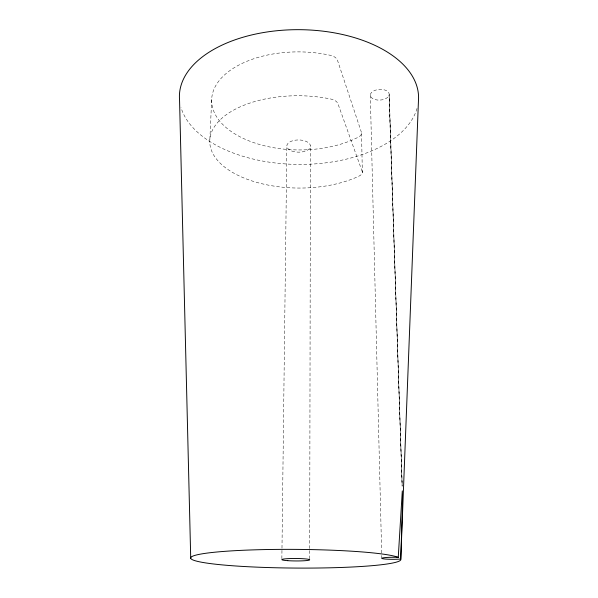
<?xml version="1.0" encoding="UTF-8"?>
<svg xmlns="http://www.w3.org/2000/svg" width="598" height="598" viewBox="0 0 598 598"><rect width="100%" height="100%" fill="white"/><g stroke="black" fill="none" stroke-linecap="round" stroke-linejoin="round"><path stroke-width="0.45" stroke-dasharray="2.99 2.24" d="M309.674 558.801L309.689 549.472M309.697 548.538L310.437 145.703M281.86 558.614L286.861 145.606M209.861 139.244L211.752 98.065M402.148 484.059L389.089 95.261L402.148 486.211L389.223 94.424A9.463 5.345 -3.6 0 0 375.155 90.276A9.463 5.345 -3.6 0 0 374.939 99.56A9.463 5.345 -3.6 0 0 389.223 94.424M370.319 95.187L381.703 554.578M381.726 555.505L381.793 558.308M361.543 133.361L362.343 172.523M417.03 108.41A119.585 67.372 0.4 0 1 299.142 164.428A119.585 67.372 0.4 0 1 181.007 107.446M362.209 171.544L337.922 103.678A11.616 6.496 -0.9 0 0 330.739 99.014A88.923 46.151 0.4 0 0 221.537 118.553A88.923 46.151 0.4 0 0 243.311 177.733A88.923 46.151 0.4 0 0 359.092 176.074A10.188 4.971 -1.6 0 0 362.209 171.544M361.409 132.322L337.474 60.263A11.399 6.877 -1.1 0 0 330.432 55.33A87.323 49.029 0.4 0 0 223.189 76.193A87.323 49.029 0.4 0 0 244.634 139.035A87.323 49.029 0.4 0 0 358.351 137.144A10.017 5.292 -1.9 0 0 361.409 132.322M291.854 151.017A11.818 6.107 0.4 0 0 310.422 146.66A11.818 6.107 0.4 0 0 293.678 140.493A11.818 6.107 0.4 0 0 291.854 151.017"/><path stroke-width="0.9" d="M398.253 557.358L402.305 490.876L402.454 505.624L400.772 559.04A105.106 9.344 0.4 0 1 252.947 566.964A105.106 9.344 0.4 0 1 229.071 551.042A105.106 9.344 0.4 0 1 398.253 557.358A11.422 1.024 -0.1 0 0 383.707 557.747A11.422 1.024 -0.1 0 0 385.71 559.078A11.422 1.024 -0.1 0 0 400.772 559.04L418.458 100.554A119.585 67.372 0.4 0 0 298.836 29.676A119.585 67.372 0.4 0 0 179.542 99.597L190.725 558.323M287.75 560.67A13.941 1.233 0.4 0 0 309.652 559.922A13.941 1.233 0.4 0 0 289.881 558.562A13.941 1.233 0.4 0 0 287.75 560.67"/></g></svg>
